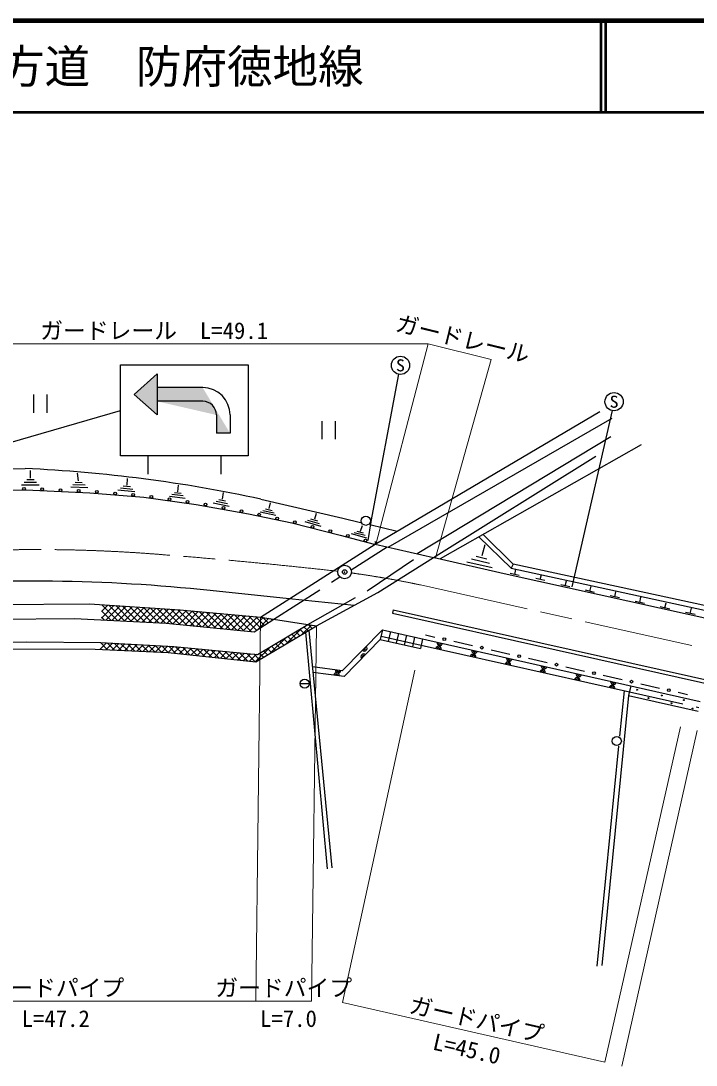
# Model space of a CAD drawing. Units: millimetres, scale not verified. Extents: x 40000 to 680000, y 20000 to 380000.
# Drawn here: x 234140 to 308182, y 265430 to 380000 of the extents above; entities that cross this region are included whole.
import ezdxf
from ezdxf.enums import TextEntityAlignment as Align

# ---------------------------------------------------------------- set-up
doc = ezdxf.new("R2010")
doc.units = ezdxf.units.MM
doc.header["$LTSCALE"] = 1000
doc.header["$PDMODE"] = 32
doc.header["$PDSIZE"] = 500
doc.linetypes.add('CHAIN', pattern=[18.5, 12, -1.5, 3.5, -1.5])
doc.linetypes.add('DASHED', pattern=[7.5, 6, -1.5])
for name, color, linetype, lineweight in [('M-BGD', 7, 'Continuous', 25), ('M-BGD-EXST', 7, 'Continuous', 25), ('M-BMK', 2, 'CHAIN', 13), ('M-BMK-SRVR', 3, 'Continuous', 25), ('M-STR-HTXT', 7, 'Continuous', 13), ('M-STR-STR1', 1, 'Continuous', 25), ('M-STR-STRC', 7, 'Continuous', 25), ('M-TTL', 2, 'Continuous', 140), ('M-TTL-LINE', 7, 'Continuous', 50)]:
    doc.layers.add(name, color=color, linetype=linetype, lineweight=lineweight)
doc.layers.add('M-OTRS', color=6, linetype='Continuous')
doc.layers.add('M-TTL-TXT', color=7, linetype='Continuous')
doc.styles.add('ＭＳ ゴシック', font='')
doc.styles.get('ＭＳ ゴシック').set_extended_font_data('MS Gothic')

msp = doc.modelspace()

# ---------------------------------------------------------------- hatches: boundary and pattern name
at = {"layer": 'M-BGD'}
h = msp.add_hatch(dxfattribs=at)
h.set_pattern_fill('USER', color=256, style=0, pattern_type=2)
h.set_pattern_definition([(45, (243023, 315945), (-353.553, 353.553), []), (315, (243023, 315945), (353.553, 353.553), [])])
h.paths.add_polyline_path([(250081, 313913), (242958, 314285), (243023, 315945), (251567, 315378), (260412, 314595), (261882, 314363), (259726, 312986)])
h = msp.add_hatch(dxfattribs=at)
h.set_pattern_fill('USER', color=256, style=0, pattern_type=2)
h.set_pattern_definition([(45, (242862, 311792), (-353.553, 353.553), []), (315, (242862, 311792), (353.553, 353.553), [])])
h.paths.add_polyline_path([(250305, 310717), (242833, 311043), (242862, 311792), (250915, 311348), (260091, 310499), (265608, 313774), (266556, 313625), (259896, 309670)])
at = {"layer": 'M-STR-STRC'}
for points in [[(249076, 339761), (249076, 341261), (246576, 339011), (249076, 336761), (249076, 338261)], [(254076, 339761), (249076, 339761), (249076, 338261), (255576, 336761, 0.41421), (255576, 336761), (255576, 334761), (257076, 334761), (254076, 339761, -0.41421)]]:
    msp.add_hatch(color=256, dxfattribs=at).paths.add_polyline_path(points)

# ---------------------------------------------------------------- linework, layer by layer
at = {"layer": 'M-BGD'}
for p, q in [((272981, 322587), (297611, 337125)), ((274418, 322262), (298980, 336395)), ((298828, 334357), (277589, 321543)), ((302174, 333475), (280113, 320972)), ((279368, 321140), (297185, 332258)), ((223234, 330759), (234612, 330880)), ((235187, 329827), (235202, 330674)), ((240449, 329531), (240333, 330359)), ((236130, 329073), (234217, 329073)), ((235862, 329356), (234495, 329356)), ((235594, 329638), (234774, 329638)), ((241480, 328765), (239625, 328823)), ((241176, 329049), (239851, 329091)), ((240873, 329334), (240078, 329359)), ((246163, 328863), (245363, 328933)), ((245778, 329060), (245846, 329787)), ((251361, 328347), (251429, 329056)), ((246652, 328332), (244785, 328495)), ((246407, 328597), (245074, 328714)), ((252165, 327607), (250438, 327828)), ((251941, 327875), (250707, 328033)), ((251716, 328142), (250976, 328237)), ((256236, 327539), (256371, 328240)), ((256991, 326735), (255241, 327097)), ((256786, 327020), (255536, 327279)), ((256581, 327306), (255831, 327461)), ((260448, 327535), (269438, 325436)), ((261361, 326485), (261504, 327130)), ((262098, 325725), (260371, 326098)), ((261899, 325993), (260665, 326260)), ((261699, 326262), (260959, 326422)), ((266357, 325352), (266548, 325997)), ((269438, 325436), (271396, 324966)), ((267068, 324533), (265306, 325023)), ((266880, 324818), (265621, 325168)), ((266692, 325103), (265937, 325313)), ((271398, 324023), (271582, 324634)), ((272391, 324727), (275388, 324008)), ((272069, 323252), (270401, 323707)), ((271892, 323521), (270700, 323845)), ((271715, 323789), (271000, 323984)), ((284731, 321356), (285069, 322537)), ((279368, 321140), (279457, 321120)), ((279457, 321120), (287465, 319308)), ((285537, 320475), (283550, 320925)), ((285252, 320959), (284060, 321229)), ((285822, 319991), (283040, 320621)), ((288132, 320396), (287885, 319937)), ((287885, 319937), (320877, 312773)), ((320984, 313262), (288132, 320396)), ((288294, 319275), (288415, 319814)), ((287465, 319308), (337076, 308288)), ((288781, 319166), (287807, 319384)), ((291579, 318610), (290606, 318828)), ((291092, 318719), (291213, 319258)), ((293831, 318009), (293954, 318556)), ((263570, 316603), (254892, 317496)), ((294326, 317898), (293337, 318120)), ((297040, 317296), (296036, 317522)), ((296538, 317409), (296663, 317965)), ((299261, 316805), (299388, 317370)), ((299771, 316691), (298752, 316920)), ((302518, 316082), (301484, 316314)), ((302001, 316198), (302130, 316771)), ((229337, 315944), (241658, 316035)), ((241658, 316035), (251567, 315378)), ((251567, 315378), (260412, 314595)), ((274971, 315394), (274883, 315004)), ((274971, 315394), (383015, 291181)), ((305284, 315469), (304234, 315704)), ((304759, 315587), (304889, 316168)), ((308066, 314852), (307001, 315091)), ((307533, 314972), (307666, 315562)), ((227695, 314347), (240015, 314438)), ((240015, 314438), (250081, 313913)), ((259726, 312986), (261882, 314363)), ((274883, 315004), (382928, 290790)), ((250081, 313913), (259726, 312986)), ((259896, 309670), (266556, 313625)), ((260091, 310499), (265608, 313774)), ((265366, 312918), (267719, 286969)), ((265719, 313128), (268244, 287085)), ((273794, 313185), (269374, 308692)), ((273794, 313185), (273553, 312111)), ((273794, 313185), (308635, 305337)), ((274672, 312987), (274431, 311914)), ((275550, 312789), (275309, 311716)), ((227147, 311700), (234794, 311857)), ((234794, 311857), (242862, 311792)), ((242862, 311792), (250915, 311348)), ((273553, 312111), (269592, 308058)), ((273553, 312111), (277943, 311123)), ((276428, 312591), (276187, 311518)), ((277306, 312394), (277065, 311320)), ((278184, 312196), (277943, 311123)), ((278520, 312631), (279546, 312398)), ((281597, 311931), (283649, 311465)), ((233023, 311104), (242286, 311067)), ((242286, 311067), (250305, 310717)), ((250305, 310717), (259896, 309670)), ((250915, 311348), (260091, 310499)), ((278030, 311513), (300861, 306370)), ((285700, 310999), (287751, 310533)), ((289803, 310067), (291854, 309600)), ((269374, 308692), (266108, 309120)), ((269592, 308058), (266167, 308507)), ((293905, 309134), (295956, 308668)), ((298008, 308202), (300059, 307736)), ((301015, 307053), (300773, 305980)), ((302110, 307269), (304162, 306803)), ((300773, 305980), (297851, 276377)), ((300286, 306500), (299793, 301503)), ((300773, 305980), (308393, 304264)), ((306213, 306337), (307239, 306104)), ((299686, 300425), (297301, 276268))]:
    msp.add_line(p, q, dxfattribs=at)
at = {"layer": 'M-BGD', "linetype": 'DASHED'}
for p, q in [((287885, 319937), (284361, 323379)), ((284814, 323636), (288132, 320396)), ((270351, 319772), (274293, 322290)), ((261882, 314363), (269124, 318988)), ((273640, 312502), (278030, 311513)), ((300861, 306370), (308482, 304654))]:
    msp.add_line(p, q, dxfattribs=at)
at = {"layer": 'M-BGD'}
msp.add_lwpolyline([(219481, 328292), (227627, 328596), (235464, 328505), (241690, 328232), (247639, 327746), (253374, 326957), (259083, 325925), (263849, 324923), (269134, 323586), (272874, 322583)], dxfattribs=at)
at = {"layer": 'M-BGD', "linetype": 'DASHED'}
msp.add_lwpolyline([(265608, 313774), (272219, 317534), (278022, 321445)], dxfattribs=at)
at = {"layer": 'M-BGD'}
for centre, radius in [((234479, 328667), 150), ((236478, 328611), 150), ((238476, 328523), 150), ((240474, 328435), 150), ((242470, 328319), 150), ((244464, 328156), 150), ((246457, 327993), 150), ((248446, 327787), 150), ((250427, 327514), 150), ((252408, 327241), 150), ((254383, 326927), 150), ((256351, 326571), 150), ((258319, 326215), 150), ((260281, 325826), 150), ((262238, 325415), 150), ((264192, 324991), 150), ((266131, 324501), 150), ((268070, 324010), 150), ((270006, 323508), 150), ((271938, 322990), 150), ((280572, 312165), 150), ((284674, 311232), 150), ((288777, 310300), 150), ((292879, 309367), 150), ((296982, 308435), 150), ((301085, 307502), 150), ((301712, 306617), 50), ((304419, 305986), 50), ((305187, 306570), 150), ((302953, 305701), 50), ((305478, 305131), 50), ((306842, 305477), 50), ((307798, 304561), 50)]:
    msp.add_circle(centre, radius, dxfattribs=at)
for centre, radius, start, end in [((227557, 174961), 156079, 77.83472, 87.40958), ((272913, 322728), 150, 254.98164, 74.98164), ((235355, 135070), 183469, 83.8873, 94.70435), ((280088, 311767), 300, 167.30647, 347.30647), ((280088, 311767), 150, 167.30647, 347.30647), ((271728, 310244), 300, 45.66173, 225.66173), ((271796, 311154), 300, 225.46314, 45.46314), ((271796, 311154), 150, 225.46314, 45.46314), ((279934, 311084), 300, 347.30647, 167.30647), ((279934, 311084), 150, 347.30647, 167.30647), ((283739, 310227), 300, 347.30647, 167.30647), ((283893, 310910), 300, 167.30647, 347.30647), ((283893, 310910), 150, 167.30647, 347.30647), ((271728, 310244), 150, 45.66173, 225.66173), ((283739, 310227), 150, 347.30647, 167.30647), ((287544, 309370), 300, 347.30647, 167.30647), ((287697, 310053), 300, 167.30647, 347.30647), ((287544, 309370), 150, 347.30647, 167.30647), ((287697, 310053), 150, 167.30647, 347.30647), ((268755, 308168), 300, 352.53943, 172.53943), ((268755, 308168), 150, 352.53943, 172.53943), ((268932, 308750), 300, 172.53943, 352.53943), ((268932, 308750), 150, 172.53943, 352.53943), ((291348, 308513), 300, 347.30647, 167.30647), ((291502, 309196), 300, 167.30647, 347.30647), ((291348, 308513), 150, 347.30647, 167.30647), ((291502, 309196), 150, 167.30647, 347.30647), ((295307, 308339), 300, 167.30647, 347.30647), ((295307, 308339), 150, 167.30647, 347.30647), ((295153, 307656), 300, 347.30647, 167.30647), ((295153, 307656), 150, 347.30647, 167.30647), ((298958, 306799), 300, 347.30647, 167.30647), ((299111, 307482), 300, 167.30647, 347.30647), ((299111, 307482), 150, 167.30647, 347.30647), ((298958, 306799), 150, 347.30647, 167.30647)]:
    msp.add_arc(centre, radius, start, end, dxfattribs=at)
at = {"layer": 'M-BGD-EXST'}
for p, q in [((272559, 325058), (275580, 341223)), ((235529, 339012), (235529, 337012)), ((237029, 337012), (237029, 339012)), ((298966, 337242), (294550, 317909)), ((267137, 336097), (267137, 334097)), ((268637, 334097), (268637, 336097)), ((272209, 322988), (272553, 325025)), ((264759, 307286), (265759, 307286))]:
    msp.add_line(p, q, dxfattribs=at)
for centre, radius in [((275763, 342206), 1000), ((299188, 338217), 1000), ((271967, 325152), 500), ((265259, 307286), 500), ((299483, 300989), 500)]:
    msp.add_circle(centre, radius, dxfattribs=at)
at = {"layer": 'M-BMK'}
msp.add_line((277955, 318119), (366469, 298314), dxfattribs=at)
for centre, radius, start, end in [((235991, 154655), 167341, 85.25018, 112.51948), ((204979, -253400), 576570, 83.63541, 85.53669), ((254786, 207030), 113479, 78.21889, 82.0999)]:
    msp.add_arc(centre, radius, start, end, dxfattribs=at)
at = {"layer": 'M-BMK-SRVR'}
msp.add_circle((269640, 319533), 750, dxfattribs=at)
at = {"layer": 'M-OTRS'}
msp.add_point((269640, 319533), dxfattribs=at)
at = {"layer": 'M-STR-HTXT'}
for p, q in [((278796, 344553), (218711, 344553)), ((273078, 322565), (278796, 344553)), ((278796, 344553), (285709, 342841)), ((279620, 321083), (285709, 342841)), ((260412, 314595), (259921, 272442)), ((266556, 313625), (266007, 272442)), ((277350, 308771), (269410, 272288)), ((306467, 302549), (298182, 265741)), ((308315, 302138), (300028, 265321)), ((216028, 272442), (266007, 272442)), ((298182, 265741), (269410, 272288))]:
    msp.add_line(p, q, dxfattribs=at)
at = {"layer": 'M-STR-STR1'}
for p, q in [((260412, 314595), (272981, 322587)), ((272981, 322587), (279368, 321140)), ((270676, 315873), (263570, 316603)), ((260412, 314595), (266556, 313625))]:
    msp.add_line(p, q, dxfattribs=at)
msp.add_lwpolyline([(266556, 313625), (273274, 317290), (279368, 321140)], dxfattribs=at)
at = {"layer": 'M-STR-STRC'}
for p, q in [((245076, 342261), (259076, 342261)), ((245076, 332261), (245076, 342261)), ((259076, 342261), (259076, 333651)), ((249076, 341261), (246576, 339011)), ((249076, 341261), (249076, 336761)), ((254076, 339761), (249076, 339761)), ((246576, 339011), (249076, 336761)), ((254076, 338261), (249076, 338261)), ((223030, 330870), (245076, 337261)), ((255576, 336761), (255576, 334761)), ((257076, 336761), (257076, 334761)), ((257076, 334761), (255576, 334761)), ((259076, 333645), (259076, 332261)), ((259076, 332261), (245076, 332261)), ((248076, 332261), (248076, 330261)), ((256076, 332261), (256076, 330261))]:
    msp.add_line(p, q, dxfattribs=at)
for radius in [3000, 1500]:
    msp.add_arc((254076, 336761), radius, 0, 90, dxfattribs=at)
at = {"layer": 'M-TTL'}
msp.add_line((680000, 380000), (40000, 380000), dxfattribs=at)
at = {"layer": 'M-TTL-LINE'}
for p, q in [((297750, 380000), (297750, 370000)), ((298250, 380000), (298250, 370000)), ((40000, 370000), (680000, 370000))]:
    msp.add_line(p, q, dxfattribs=at)

# ---------------------------------------------------------------- texts
at = {"layer": 'M-BGD-EXST', "style": 'ＭＳ ゴシック', "width": 1.1}
for p in [(275763, 342206), (299188, 338217)]:
    msp.add_text('S', height=1320, dxfattribs=at).set_placement(p, align=Align.MIDDLE_CENTER)
at = {"layer": 'M-STR-HTXT', "style": 'ＭＳ ゴシック'}
for s, p in [('ガードレール\u3000L=49.1', (248753, 344553)), ('ガードパイプ', (237973, 272442)), ('ガードパイプ', (262963, 272442)), ('L=47.2', (237962, 269067)), ('L=7.0', (263481, 269067))]:
    msp.add_text(s, height=1833, dxfattribs=at).set_placement(p, align=Align.BOTTOM_CENTER)
for s, rotation, p in [('ガードレール', 346.097, (282252, 343697)), ('ガードパイプ', 347.181, (283796, 269014)), ('L=45.0', 347.181, (282719, 265788))]:
    msp.add_text(s, height=1833, rotation=rotation, dxfattribs=at).set_placement(p, align=Align.BOTTOM_CENTER)
at = {"layer": 'M-TTL-TXT', "style": 'ＭＳ ゴシック'}
msp.add_text('主要地方道\u3000防府徳地線', height=3666, dxfattribs=at).set_placement((216734, 375000), align=Align.MIDDLE_LEFT)

doc.saveas('drawing.dxf')
